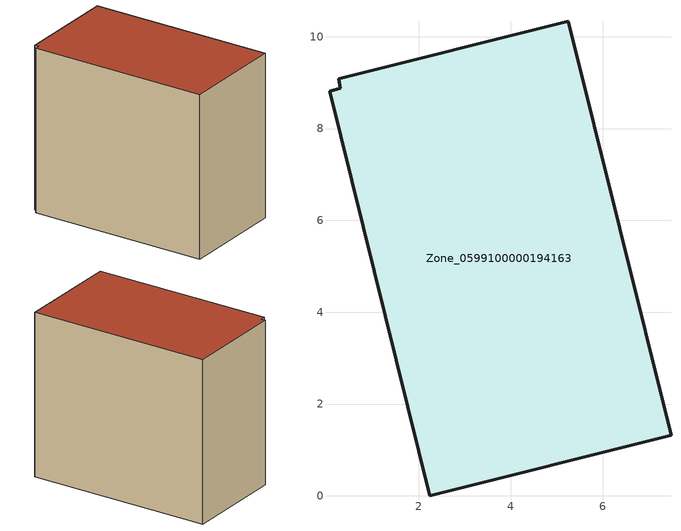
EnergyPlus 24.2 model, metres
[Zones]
Zone_0599100000194163
 floor ground (C_G): 0.25,9.08 5.25,10.34 7.49,1.32 2.24,0 0.05,8.81 0.29,8.88 z0
 wall outside (C_F): 7.49,1.32 5.25,10.34 0.25,9.08 0.29,8.88 0.05,8.81 2.24,0 7.49,1.32 z0:8.32
 roof outside (C_R): 5.25,10.34 0.25,9.08 0.29,8.88 0.05,8.81 2.24,0 7.49,1.32 z8.32
[BUILDING]
Pand.0599100000194163: North Axis=0; Terrain=City; Loads Convergence Tolerance Value=0.04; Temperature Convergence Tolerance Value=0.4; Solar Distribution=FullExterior; Maximum Number of Warmup Days=25; Minimum Number of Warmup Days=1
[Site:Location]
Rotterdam.The.Hague.AP_ZH_NLD Design_Conditions: Latitude=51.96; Longitude=4.45; Time Zone=1; Elevation=-4.5
[SITE:GROUNDTEMPERATURE:BUILDINGSURFACE]
18, 18, 18, 18, 18, 18, 18, 18, 18, 18, 18, 18
[MATERIAL] Thermal Absorptance=0.9; Solar Absorptance=0.7; Visible Absorptance=0.7
Name | Roughness | Thickness | Conductivity | Density | Specific Heat
G.TI.1975-1991 | MediumSmooth | 0.15 | 0.288461 | 540 | 1210
F.TI.1975-1991 | Rough | 0.3 | 0.230769 | 1920 | 840
R.TI.1975-1991 | MediumRough | 0.2 | 0.153846 | 1500 | 1000
[CONSTRUCTION]
C_G: G.TI.1975-1991
C_F: F.TI.1975-1991
C_R: R.TI.1975-1991
[ZONE]
Zone_0599100000194163: Type=1; Multiplier=1; Ceiling Height=Autocalculate; Volume=Autocalculate; Floor Area=autocalculate; Part of Total Floor Area=Yes
[ZONEINFILTRATION:DESIGNFLOWRATE]
Infil_Zone_0599100000194163: Zone or ZoneList or Space or SpaceList=Zone_0599100000194163; Schedule=AlwaysOn; Design Flow Rate Calculation Method=Flow/Area; Flow Rate per Floor Area=0.003; Constant Term Coefficient=1; Temperature Term Coefficient=0; Velocity Term Coefficient=0; Velocity Squared Term Coefficient=0
[HVACTEMPLATE:ZONE:IDEALLOADSAIRSYSTEM]
Zone_0599100000194163: Maximum Heating Supply Air Temperature=50; Minimum Cooling Supply Air Temperature=13; Maximum Heating Supply Air Humidity Ratio=0.0156; Minimum Cooling Supply Air Humidity Ratio=0.0077; Heating Limit=NoLimit; Cooling Limit=NoLimit; Dehumidification Control Type=ConstantSensibleHeatRatio; Cooling Sensible Heat Ratio=0.7; Dehumidification Setpoint=60; Humidification Control Type=None; Humidification Setpoint=30; Outdoor Air Method=None; Outdoor Air Flow Rate per Person=0.00944; Outdoor Air Flow Rate per Zone Floor Area=0; Outdoor Air Flow Rate per Zone=0; Demand Controlled Ventilation Type=None; Outdoor Air Economizer Type=NoEconomizer; Heat Recovery Type=None; Sensible Heat Recovery Effectiveness=0.7; Latent Heat Recovery Effectiveness=0.65
[ZONECONTROL:THERMOSTAT]
ThermostatControl_Zone_0599100000194163: Zone or ZoneList=Zone_0599100000194163; Control Type Schedule=DualSetpointControlType; Control 1=Thermostat_Zone_0599100000194163; Temperature Difference Between Cutout And Setpoint=0
[THERMOSTATSETPOINT:DUALSETPOINT]
Thermostat_Zone_0599100000194163: Heating Setpoint Temperature Schedule=HeatingSetpoint_Zone_0599100000194163; Cooling Setpoint Temperature Schedule=CoolingSetpoint_Zone_0599100000194163
[SCHEDULE:COMPACT]
HeatingSetpoint_Zone_0599100000194163: Through: 12/31, For: AllDays, Until: 24:00, 21
CoolingSetpoint_Zone_0599100000194163: Through: 12/31, For: AllDays, Until: 24:00, 24
DualSetpointControlType: Through: 12/31, For: AllDays, Until: 24:00, 4
AlwaysOn: Through: 12/31, For: AllDays, Until: 24:00, 1
